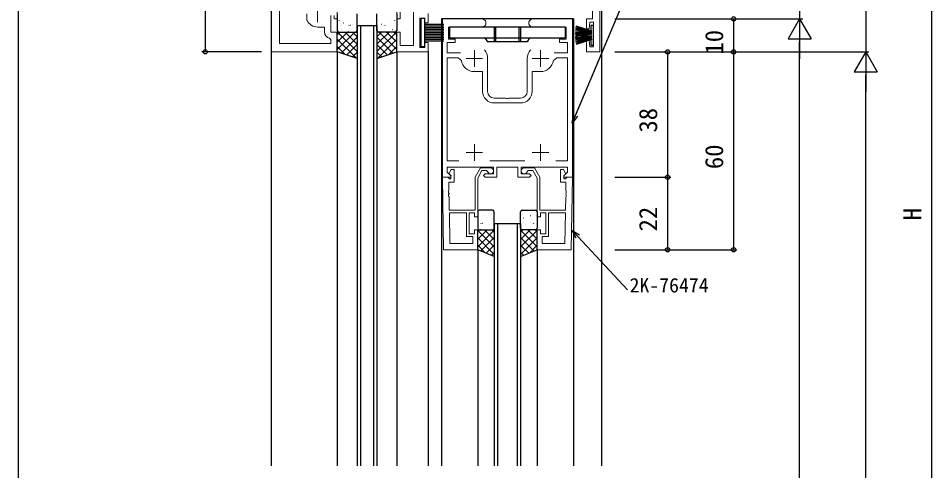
# Model space of a CAD drawing. Units: millimetres, scale not verified. Extents: x -437 to 438, y -681 to 679.
# Drawn here: x -436.7 to -160.1, y 165.8 to 303 of the extents above; entities that cross this region are included whole.
import ezdxf
from ezdxf.enums import TextEntityAlignment as Align

# ---------------------------------------------------------------- set-up
doc = ezdxf.new("R2010")
doc.units = ezdxf.units.MM
doc.header["$LTSCALE"] = 4
doc.layers.add('0-2_YKK_11', color=7, linetype='Continuous', lineweight=18)
for name, color, linetype in [('0-3_YKK_12', 2, 'Continuous'), ('0-4_YKK_13', 4, 'Continuous'), ('0-6_YKK_D', 6, 'Continuous'), ('0-7_YKK_ZWAK', 7, 'Continuous')]:
    doc.layers.add(name, color=color, linetype=linetype)
doc.styles.add('ＭＳ ゴシック', font='')
doc.styles.get('ＭＳ ゴシック').set_extended_font_data('MS Gothic')

msp = doc.modelspace()

# ---------------------------------------------------------------- linework, layer by layer
at = {"layer": '0-2_YKK_11', "color": 2}
for p, q in [((-346.077, 301.8), (-346.077, 306.8)), ((-298.577, 288.295), (-298.577, 293.295)), ((-278.577, 288.295), (-278.577, 293.295)), ((-296.077, 290.795), (-301.077, 290.795)), ((-276.077, 290.795), (-281.077, 290.795)), ((-298.577, 259.795), (-298.577, 264.795)), ((-278.577, 259.795), (-278.577, 264.795)), ((-296.077, 262.295), (-301.077, 262.295)), ((-276.077, 262.295), (-281.077, 262.295))]:
    msp.add_line(p, q, dxfattribs=at)
at = {"layer": '0-2_YKK_11'}
for p, q in [((-294.577, 290.795), (-294.577, 280.795)), ((-282.577, 280.795), (-282.577, 290.795)), ((-292.577, 277.295), (-284.577, 277.295)), ((-283.294, 259.795), (-293.86, 259.795)), ((-305.996, 234.725), (-306.158, 243.995)), ((-270.996, 243.995), (-271.158, 234.725))]:
    msp.add_line(p, q, dxfattribs=at)
for points in [[(-260.578, 458.796), (-260.578, 292.796), (-264.578, 292.796), (-264.578, 296.296), (-263.778, 296.296), (-263.578, 294.296), (-262.508, 294.296), (-262.508, 301.796), (-263.578, 301.796), (-263.778, 299.796), (-264.578, 299.796), (-264.578, 302.796), (-262.778, 302.796), (-262.778, 447.543), (-262.818, 447.693), (-262.823, 447.701), (-262.833, 447.719), (-262.838, 447.727), (-262.878, 447.877), (-262.878, 451.415), (-262.835, 451.569)], [(-350.376, 449.565), (-357.577, 446.207), (-357.577, 428.594), (-357.314, 428.296), (-357.314, 427.304), (-357.577, 427.006), (-357.577, 338.594), (-357.314, 338.296), (-357.314, 337.304), (-357.577, 337.006), (-357.577, 328.594), (-357.314, 328.296), (-357.314, 327.304), (-357.577, 327.006), (-357.577, 295.3), (-342.007, 295.3), (-342.007, 296.421), (-342.407, 296.91)], [(-342.077, 303.8), (-342.077, 298.8), (-340.077, 298.8), (-340.077, 292.8), (-360.077, 292.8), (-360.077, 447.8)], [(-349.249, 302.32), (-349.277, 302.447), (-349.277, 304.3)], [(-340.077, 304.8), (-340.077, 302.8), (-341.077, 302.8), (-341.077, 303.8)], [(-315.077, 303.1), (-315.077, 294.1), (-313.577, 294.1), (-313.577, 295.6), (-312.577, 295.6), (-312.577, 292.8), (-322.077, 292.8), (-322.077, 298.8), (-321.077, 298.8), (-321.077, 294.73), (-317.007, 294.73), (-317.007, 304.8)], [(-321.077, 304.8), (-321.077, 302.8), (-322.077, 302.8), (-322.077, 304.8)], [(-312.577, 304.4), (-312.577, 301.6), (-313.577, 301.6), (-313.577, 303.1)], [(-280.827, 302.795), (-268.877, 302.795), (-268.877, 254.795), (-271.353, 254.795), (-271.513, 255.183), (-270.377, 256.319), (-270.377, 257.795), (-284.377, 257.795), (-284.377, 255.795), (-281.877, 255.795), (-281.377, 255.295), (-281.877, 254.795), (-285.377, 254.795), (-285.377, 257.795), (-291.777, 257.795), (-291.777, 254.795), (-295.277, 254.795), (-295.777, 255.295), (-295.277, 255.795), (-292.777, 255.795), (-292.777, 257.795), (-306.777, 257.795), (-306.777, 256.319), (-305.641, 255.183), (-305.801, 254.795), (-308.277, 254.795), (-308.277, 302.795), (-296.327, 302.795)], [(-344.007, 298.87), (-344.007, 300.3), (-346.077, 300.3)], [(-296.327, 300.295), (-306.377, 300.295), (-306.377, 296.595), (-304.377, 296.595), (-304.377, 295.595), (-306.777, 295.595), (-306.777, 292.495), (-302.785, 292.495)], [(-274.369, 292.495), (-270.377, 292.495), (-270.377, 295.595), (-272.777, 295.595), (-272.777, 296.595), (-270.777, 296.595), (-270.777, 300.295), (-280.827, 300.295)], [(-303.294, 259.795), (-306.777, 259.795), (-306.777, 290.995), (-303.513, 290.995), (-302.525, 290.155)], [(-274.628, 290.155), (-273.641, 290.995), (-270.377, 290.995), (-270.377, 259.795), (-273.86, 259.795), (-270.377, 259.795)], [(-298.577, 286.795), (-296.077, 286.795), (-296.077, 280.795)], [(-281.077, 280.795), (-281.077, 286.795), (-278.577, 286.795)], [(-292.577, 278.795), (-289.035, 278.795), (-288.852, 278.675), (-288.302, 278.675), (-288.119, 278.795), (-284.577, 278.795)], [(-293.677, 257.595), (-296.739, 257.595), (-298.377, 254.758), (-298.377, 244.795), (-306.172, 244.795), (-306.243, 248.837), (-306.366, 249.018), (-306.375, 249.568), (-306.259, 249.753), (-306.26, 249.837), (-306.383, 250.018), (-306.393, 250.568), (-306.276, 250.753), (-306.32, 253.295), (-304.677, 253.295), (-304.677, 257.095), (-305.577, 257.095), (-306.177, 256.056), (-306.177, 255.745), (-305.677, 255.245), (-305.677, 254.295), (-306.147, 254.295), (-306.347, 254.495), (-306.647, 254.795), (-308.277, 254.795)], [(-283.477, 257.595), (-280.415, 257.595), (-278.777, 254.758), (-278.777, 244.795), (-270.982, 244.795), (-270.911, 248.837), (-270.788, 249.018), (-270.778, 249.568), (-270.895, 249.753), (-270.894, 249.837), (-270.771, 250.018), (-270.761, 250.568), (-270.878, 250.753), (-270.833, 253.295), (-272.477, 253.295), (-272.477, 257.095), (-271.577, 257.095), (-270.977, 256.056), (-270.977, 255.745), (-271.477, 255.245), (-271.477, 254.295), (-271.007, 254.295), (-270.807, 254.495), (-270.507, 254.795), (-268.877, 254.795)], [(-308.277, 254.795), (-307.893, 232.795), (-297.577, 232.795), (-297.577, 238.795), (-298.577, 238.795), (-298.577, 237.595), (-300.177, 237.595), (-300.177, 243.995), (-298.577, 243.995), (-298.577, 242.795), (-297.577, 242.795), (-297.577, 254.543), (-296.277, 256.795), (-294.86, 256.795), (-294.564, 256.545)], [(-268.877, 254.795), (-269.261, 232.795), (-279.577, 232.795), (-279.577, 238.795), (-278.577, 238.795), (-278.577, 237.595), (-276.977, 237.595), (-276.977, 243.995), (-278.577, 243.995), (-278.577, 242.795), (-279.577, 242.795), (-279.577, 254.543), (-280.877, 256.795), (-282.294, 256.795), (-282.59, 256.545)]]:
    msp.add_lwpolyline(points, dxfattribs=at)
for points in [[(-305.996, 234.725), (-306.158, 243.995), (-300.977, 243.995), (-300.977, 236.795), (-299.077, 236.795), (-299.077, 234.725)], [(-270.996, 243.995), (-276.177, 243.995), (-276.177, 236.795), (-278.077, 236.795), (-278.077, 234.725), (-271.158, 234.725)]]:
    msp.add_lwpolyline(points, close=True, dxfattribs=at)
for centre, radius, start, end in [((-346.077, 303.8), 3.5, 205.00785, 270), ((-296.327, 301.545), 1.25, 269.99999, 90.00001), ((-280.827, 301.545), 1.25, 89.99999, 270.00001), ((-342.007, 298.87), 2, 180.00001, 258.46303), ((-298.577, 290.795), 4, 359.99998, 40.4398), ((-278.577, 290.795), 4, 139.5602, 180.00002), ((-298.577, 290.795), 4, 189.20689, 270.00001), ((-278.577, 290.795), 4, 269.99999, 350.79311), ((-292.577, 280.795), 3.5, 180.00001, 269.99999), ((-292.577, 280.795), 2, 180.00001, 269.99999), ((-284.577, 280.795), 3.5, 270.00001, 359.99999), ((-284.577, 280.795), 2, 270.00001, 359.99999), ((-293.677, 256.695), 0.9, 189.59406, 90), ((-283.477, 256.695), 0.9, 90, 350.40594)]:
    msp.add_arc(centre, radius, start, end, dxfattribs=at)
at = {"layer": '0-3_YKK_12'}
for p, q in [((-360.077, 530.506), (-360.077, 167.298)), ((-260.077, 530.506), (-260.077, 167.298)), ((-268.577, 302.795), (-308.577, 302.795)), ((-308.577, 302.795), (-308.577, 167.298)), ((-268.577, 302.795), (-268.577, 167.298)), ((-334.077, 300.801), (-328.077, 300.801)), ((-334.077, 300.801), (-334.077, 167.298)), ((-333.077, 300.801), (-333.077, 167.298)), ((-329.077, 300.801), (-329.077, 167.298)), ((-328.077, 300.801), (-328.077, 167.298)), ((-340.077, 292.8), (-340.077, 167.298)), ((-322.077, 292.8), (-322.077, 167.298)), ((-312.577, 292.8), (-312.577, 167.298)), ((-292.577, 240.8), (-284.577, 240.8)), ((-292.577, 240.8), (-292.577, 167.298)), ((-291.577, 240.8), (-291.577, 167.298)), ((-285.577, 240.8), (-285.577, 167.298)), ((-284.577, 240.8), (-284.577, 167.298)), ((-297.577, 232.995), (-297.577, 167.298)), ((-279.577, 232.995), (-279.577, 167.298))]:
    msp.add_line(p, q, dxfattribs=at)
at = {"layer": '0-4_YKK_13'}
for p, q in [((-340.077, 304.3), (-340.077, 299.3)), ((-334.077, 299.3), (-334.077, 304.3)), ((-328.077, 299.3), (-328.077, 304.3)), ((-322.077, 304.3), (-322.077, 299.3)), ((-339.441, 302.292), (-339.394, 302.38)), ((-338.199, 301.612), (-338.155, 301.636)), ((-323.955, 301.612), (-323.998, 301.636)), ((-322.713, 302.292), (-322.76, 302.38)), ((-340.077, 297.956), (-339.233, 298.8)), ((-340.077, 295.711), (-336.988, 298.8)), ((-340.077, 293.466), (-334.743, 298.8)), ((-334.077, 292.898), (-339.979, 298.8)), ((-339.577, 298.8), (-334.577, 298.8)), ((-339.269, 300.877), (-339.262, 300.885)), ((-338.842, 299.421), (-338.798, 299.445)), ((-334.077, 295.143), (-337.734, 298.8)), ((-337.45, 298.895), (-337.443, 298.902)), ((-336.766, 298.988), (-336.722, 299.012)), ((-336.551, 300.767), (-336.505, 300.855)), ((-336.174, 300.878), (-336.131, 300.902)), ((-335.508, 301.062), (-335.502, 301.07)), ((-334.077, 297.388), (-335.489, 298.8)), ((-334.098, 300.446), (-334.077, 300.457)), ((-328.056, 300.446), (-328.077, 300.457)), ((-328.077, 297.388), (-326.665, 298.8)), ((-328.077, 295.143), (-324.42, 298.8)), ((-328.077, 292.898), (-322.175, 298.8)), ((-322.577, 298.8), (-327.577, 298.8)), ((-322.077, 293.466), (-327.411, 298.8)), ((-326.646, 301.062), (-326.652, 301.07)), ((-325.979, 300.878), (-326.023, 300.902)), ((-325.603, 300.767), (-325.649, 300.855)), ((-325.388, 298.988), (-325.432, 299.012)), ((-322.077, 295.711), (-325.166, 298.8)), ((-324.704, 298.895), (-324.711, 298.902)), ((-323.312, 299.421), (-323.355, 299.445)), ((-322.077, 297.956), (-322.921, 298.8)), ((-322.885, 300.877), (-322.891, 300.885)), ((-313.577, 301.147), (-307.777, 301.147)), ((-313.577, 300.647), (-307.777, 300.647)), ((-313.577, 300.147), (-307.777, 300.147)), ((-313.577, 299.647), (-307.777, 299.647)), ((-313.577, 299.147), (-307.777, 299.147)), ((-271.129, 300.295), (-306.129, 300.295)), ((-306.129, 300.295), (-306.129, 297.095)), ((-292.629, 300.295), (-292.629, 295.795)), ((-292.129, 300.295), (-292.129, 295.795)), ((-285.129, 300.295), (-285.129, 295.795)), ((-284.629, 300.295), (-284.629, 295.795)), ((-271.129, 300.295), (-271.129, 297.095)), ((-263.008, 298.546), (-268.001, 298.808)), ((-263.008, 298.646), (-267.981, 299.169)), ((-263.008, 298.746), (-267.946, 299.529)), ((-263.008, 298.846), (-267.899, 299.886)), ((-263.008, 298.946), (-267.838, 300.241)), ((-263.008, 299.046), (-267.763, 300.592)), ((-334.297, 290.873), (-340.077, 296.653)), ((-338.892, 292.405), (-334.077, 297.221)), ((-323.262, 292.405), (-328.077, 297.221)), ((-327.857, 290.873), (-322.077, 296.653)), ((-313.577, 298.647), (-307.777, 298.647)), ((-313.577, 298.147), (-307.777, 298.147)), ((-313.577, 297.647), (-307.777, 297.647)), ((-313.577, 297.147), (-307.777, 297.147)), ((-313.577, 296.647), (-307.777, 296.647)), ((-313.577, 296.147), (-307.777, 296.147)), ((-306.129, 297.095), (-271.129, 297.095)), ((-295.379, 297.095), (-294.629, 295.795)), ((-281.878, 297.095), (-282.629, 295.795)), ((-268.008, 298.446), (-263.008, 298.446)), ((-268.008, 297.146), (-263.008, 297.146)), ((-263.008, 298.346), (-268.001, 298.085)), ((-263.008, 297.246), (-268.001, 297.508)), ((-263.008, 297.046), (-268.001, 296.785)), ((-263.008, 298.246), (-267.981, 297.724)), ((-263.008, 297.346), (-267.981, 297.869)), ((-263.008, 296.946), (-267.981, 296.424)), ((-263.008, 297.446), (-267.946, 298.229)), ((-263.008, 298.146), (-267.946, 297.364)), ((-263.008, 296.846), (-267.946, 296.064)), ((-263.008, 296.746), (-267.899, 295.707)), ((-263.008, 296.646), (-267.838, 295.352)), ((-263.008, 296.546), (-267.763, 295.001)), ((-263.308, 298.099), (-263.308, 297.494)), ((-263.308, 296.449), (-263.308, 294.796)), ((-337.665, 291.996), (-340.077, 294.408)), ((-337.209, 291.844), (-334.077, 294.976)), ((-324.945, 291.844), (-328.077, 294.976)), ((-324.489, 291.996), (-322.077, 294.408)), ((-282.629, 295.795), (-294.629, 295.795)), ((-335.525, 291.283), (-334.077, 292.73)), ((-326.629, 291.283), (-328.077, 292.73)), ((-297.577, 244.3), (-297.577, 239.3)), ((-297.577, 243.519), (-297.564, 243.526)), ((-293.077, 244.8), (-297.077, 244.8)), ((-293.3, 243.528), (-293.293, 243.535)), ((-292.864, 244.527), (-292.82, 244.551)), ((-292.577, 239.3), (-292.577, 244.3)), ((-284.577, 239.3), (-284.577, 244.3)), ((-284.29, 244.527), (-284.334, 244.551)), ((-284.077, 244.8), (-280.077, 244.8)), ((-283.854, 243.528), (-283.861, 243.535)), ((-279.577, 243.519), (-279.59, 243.526)), ((-279.577, 244.3), (-279.577, 239.3)), ((-297.294, 243.082), (-297.287, 243.09)), ((-296.551, 240.767), (-296.505, 240.855)), ((-296.174, 240.878), (-296.131, 240.902)), ((-295.531, 243.07), (-295.488, 243.094)), ((-295.508, 241.062), (-295.502, 241.07)), ((-293.507, 242.336), (-293.463, 242.36)), ((-283.647, 242.336), (-283.691, 242.36)), ((-281.622, 243.07), (-281.666, 243.094)), ((-281.646, 241.062), (-281.652, 241.07)), ((-280.979, 240.878), (-281.023, 240.902)), ((-280.603, 240.767), (-280.649, 240.855)), ((-279.86, 243.082), (-279.866, 243.09)), ((-297.577, 238.211), (-296.988, 238.8)), ((-297.577, 235.966), (-294.743, 238.8)), ((-297.577, 233.721), (-292.577, 238.721)), ((-292.577, 233.643), (-297.577, 238.643)), ((-297.077, 238.8), (-293.077, 238.8)), ((-296.766, 238.988), (-296.722, 239.012)), ((-292.577, 235.888), (-295.489, 238.8)), ((-294.098, 240.446), (-294.054, 240.47)), ((-293.455, 239.34), (-293.449, 239.348)), ((-292.577, 238.133), (-293.244, 238.8)), ((-284.577, 238.133), (-283.91, 238.8)), ((-284.577, 235.888), (-281.665, 238.8)), ((-279.577, 233.721), (-284.577, 238.721)), ((-284.577, 233.643), (-279.577, 238.643)), ((-280.077, 238.8), (-284.077, 238.8)), ((-283.698, 239.34), (-283.705, 239.348)), ((-283.056, 240.446), (-283.1, 240.47)), ((-279.577, 235.966), (-282.411, 238.8)), ((-280.388, 238.988), (-280.432, 239.012)), ((-279.577, 238.211), (-280.166, 238.8)), ((-292.577, 231.398), (-297.577, 236.398)), ((-296.631, 232.422), (-292.577, 236.476)), ((-280.523, 232.422), (-284.577, 236.476)), ((-284.577, 231.398), (-279.577, 236.398)), ((-295.322, 231.898), (-297.577, 234.153)), ((-295.027, 231.78), (-292.577, 234.23)), ((-282.127, 231.78), (-284.577, 234.23)), ((-281.832, 231.898), (-279.577, 234.153)), ((-293.424, 231.139), (-292.577, 231.985)), ((-283.73, 231.139), (-284.577, 231.985))]:
    msp.add_line(p, q, dxfattribs=at)
for points in [[(-314.777, 302.897), (-314.777, 294.397), (-313.577, 294.397), (-313.577, 302.897)], [(-334.077, 290.8), (-340.077, 292.8), (-340.077, 298.8), (-334.077, 298.8)], [(-328.077, 290.8), (-322.077, 292.8), (-322.077, 298.8), (-328.077, 298.8)], [(-292.577, 230.8), (-297.577, 232.8), (-297.577, 238.8), (-292.577, 238.8)], [(-284.577, 230.8), (-279.577, 232.8), (-279.577, 238.8), (-284.577, 238.8)]]:
    msp.add_lwpolyline(points, close=True, dxfattribs=at)
for points in [[(-262.508, 300.796), (-263.308, 300.796), (-263.308, 299.144)], [(-263.308, 294.796), (-262.508, 294.796), (-262.508, 300.796)]]:
    msp.add_lwpolyline(points, dxfattribs=at)
for centre, start, end in [((-339.577, 299.3), 180, 270), ((-334.577, 299.3), 270, 0), ((-327.577, 299.3), 180, 270), ((-322.577, 299.3), 270, 0), ((-297.077, 244.3), 90, 180), ((-293.077, 244.3), 0, 90), ((-284.077, 244.3), 90, 180), ((-280.077, 244.3), 0, 90), ((-297.077, 239.3), 180, 270), ((-293.077, 239.3), 270, 0), ((-284.077, 239.3), 180, 270), ((-280.077, 239.3), 270, 0)]:
    msp.add_arc(centre, 0.5, start, end, dxfattribs=at)
at = {"layer": '0-6_YKK_D'}
for p, q in [((-160.074, -66.4), (-160.074, 556.8)), ((-180.074, 492.8), (-180.074, 292.796)), ((-200.074, 458.796), (-200.074, 302.795)), ((-380.077, 447.8), (-380.077, 292.8)), ((-256.077, 302.797), (-199.074, 302.797)), ((-256.077, 302.795), (-199.074, 302.795)), ((-256.077, 302.795), (-219.073, 302.795)), ((-220.073, 302.795), (-220.073, 292.796)), ((-200.074, 302.797), (-203.574, 296.734)), ((-200.074, 302.797), (-196.574, 296.734)), ((-200.074, 302.797), (-200.074, 290.672)), ((-203.574, 296.734), (-196.574, 296.734)), ((-200.074, -56.405), (-200.074, 295.797)), ((-363.077, 292.8), (-381.077, 292.8)), ((-256.077, 292.796), (-179.074, 292.796)), ((-256.077, 292.796), (-219.073, 292.796)), ((-256.077, 292.796), (-239.078, 292.796)), ((-256.077, 292.796), (-219.074, 292.796)), ((-256.077, 292.796), (-179.074, 292.796)), ((-240.078, 292.796), (-240.078, 254.795)), ((-220.074, 292.796), (-220.074, 232.795)), ((-180.074, 292.796), (-183.574, 286.734)), ((-180.074, 292.796), (-176.574, 286.734)), ((-180.074, 292.796), (-180.074, 280.672)), ((-183.574, 286.734), (-176.574, 286.734)), ((-180.074, -66.4), (-180.074, 285.796)), ((-256.077, 254.795), (-239.078, 254.795)), ((-256.077, 254.795), (-239.078, 254.795)), ((-240.078, 254.795), (-240.078, 232.795)), ((-256.077, 232.795), (-239.078, 232.795)), ((-256.077, 232.795), (-219.074, 232.795))]:
    msp.add_line(p, q, dxfattribs=at)
for points in [[(-268.919, 271.193), (-267.932, 273.545), (-251.907, 311.709)], [(-267.302, 273.28), (-268.919, 271.193), (-268.562, 273.809)], [(-267.753, 236.34), (-268.995, 238.67), (-266.755, 237.273)], [(-268.995, 238.67), (-267.254, 236.806), (-252.155, 220.64)]]:
    msp.add_lwpolyline(points, dxfattribs=at)
for centre in [(-220.073, 302.795), (-380.077, 292.8), (-240.078, 292.796), (-220.074, 292.796), (-220.073, 292.796), (-240.078, 254.795), (-240.078, 254.795), (-240.078, 232.795), (-220.074, 232.795)]:
    msp.add_circle(centre, 0.637, dxfattribs=at)
at = {"layer": '0-7_YKK_ZWAK'}
msp.add_line((-436.7, 643.8), (-436.7, -681.2), dxfattribs=at)

# ---------------------------------------------------------------- texts
at = {"layer": '0-6_YKK_D', "style": 'ＭＳ ゴシック'}
for s, p in [('10', (-221.573, 291.958)), ('38', (-241.578, 268.32)), ('60', (-221.574, 257.235)), ('22', (-241.578, 238.341)), ('H', (-161.574, 241.706))]:
    msp.add_text(s, height=5.499, rotation=90, dxfattribs=at).set_placement(p, align=Align.BOTTOM_LEFT)
msp.add_text('2K-76474', height=4.399, dxfattribs=at).set_placement((-251.575, 218.524), align=Align.BOTTOM_LEFT)

doc.saveas('drawing.dxf')
